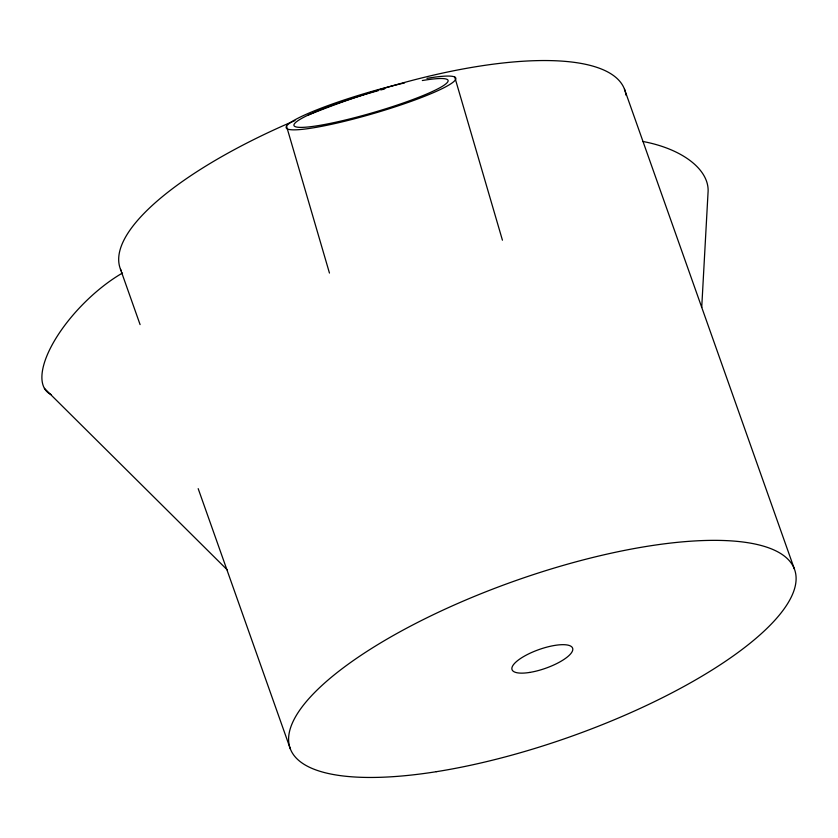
<?xml version="1.0" encoding="UTF-8"?>
<svg xmlns="http://www.w3.org/2000/svg" width="838" height="838" viewBox="0 0 838 838"><rect width="100%" height="100%" fill="white"/><g stroke="black" fill="none" stroke-linecap="round" stroke-linejoin="round"><path stroke-width="1.26" d="M701.72 307.473L708.026 192.719A88.378 48.038 3.1 0 0 643.06 141.517M44.435 388.371L227.444 570.06M624.446 89.1L794.351 568.908M120.442 269.092L140.093 324.599M198.187 488.648L290.346 748.9M454.73 77.002L502.433 240.192M286.523 126.171L329.46 273.062M51.38 394.708A88.378 36.024 -45.2 0 1 54.271 341.087A88.378 36.024 -45.2 0 1 122.516 273.01M308.227 115.057A267.605 82.69 -19.5 0 1 625.976 95.165M121.269 270.999A267.605 82.69 -19.5 0 1 294.955 120.578M422.321 80.532A80.28 9.857 -16.3 0 1 410.002 100.591A80.28 9.857 -16.3 0 1 295.73 126.821A80.28 9.857 -16.3 0 1 378.367 90.619M380.861 89.938A80.28 9.857 -16.3 0 1 384.6 88.943M426.961 78.363A88.378 10.852 -16.3 0 1 406.566 102.98A88.378 10.852 -16.3 0 1 286.146 127.502A88.378 10.852 -16.3 0 1 404.545 82.931M529.553 672.453A32.116 9.92 -19.5 0 0 572.679 648.371A32.116 9.92 -19.5 0 0 524.818 655.892A32.116 9.92 -19.5 0 0 529.553 672.453M436.305 771.693A267.605 82.69 -19.5 0 0 795.021 570.877A267.605 82.69 -19.5 0 0 395.725 634.146A267.605 82.69 -19.5 0 0 436.305 771.693"/></g></svg>
